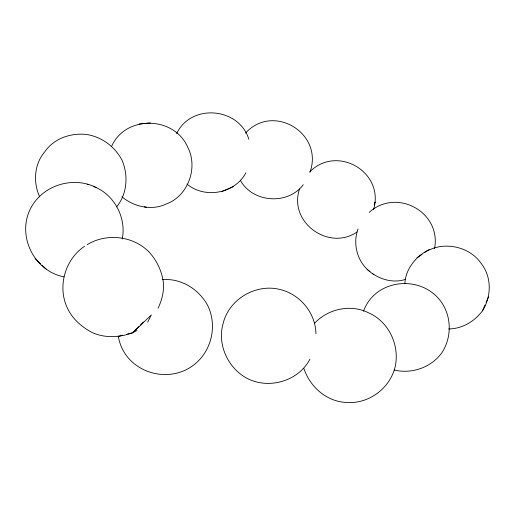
<?xml version="1.0" encoding="UTF-8"?>
<svg xmlns="http://www.w3.org/2000/svg" width="515" height="515" viewBox="0 0 515 515"><rect width="100%" height="100%" fill="white"/><g stroke="black" fill="none" stroke-linecap="round" stroke-linejoin="round"><path stroke-width="0.77" d="M434.551 248.681C441.613 212.058 396.55 187.595 369.223 212.334M448.7 328.943C462.135 328.834 474.515 321.444 482.465 310.848C491.516 296.428 491.87 277.141 481.21 263.513C469.043 245.764 442.153 240.634 424.469 252.691M122.203 239.031C126.684 217.626 113.937 193.749 93.144 186.379M404.842 283.881C405.453 268.882 416.12 256.045 429.182 249.543M299.537 188.947C288.226 222.074 328.544 251.481 357.011 232.033M309.888 172.435C324.186 133.591 273.188 102.434 245.475 133.16M358.047 229.02C352.485 243.756 357.256 262.129 370.002 271.598M373.542 209.65C384.93 172.21 337.138 144.239 309.824 171.817M374.186 204.983L375.081 202.067L374.534 203.554M363.468 311.272C375.351 278.454 421.412 274.109 441.194 301.874C451.674 316.719 451.835 337.08 442.134 352.376C431.544 367.395 412.032 374.231 394.323 370.06M111.536 146.524C125.486 114.684 174.514 115.946 187.885 147.522C198.327 168.025 187.924 196.247 166.113 204.049C151.841 210.938 133.752 206.785 121.958 196.833M482.465 310.848L484.982 305.086M486.134 302.434L488.548 296.904M147.638 322.216L151.333 314.916L132.819 332.722L126.381 334.357M245.874 172.808C235.02 193.614 204.867 199.131 186.958 184.042M158.073 308.125L158.15 307.976C162.238 299.505 164.182 291.014 163.274 281.75C161.613 270.568 156.74 260.526 149.196 252.15C133.308 235.819 106.541 232.786 87.183 244.657M176.664 133.565C191.11 103.084 239.172 107.384 248.874 139.32M309.927 359.2C298.745 380.688 270.233 389.334 248.565 379.117C228.589 369.377 216.834 345.114 223.124 323.51C228.943 298.97 256.47 283.018 280.643 289.668C300.445 294.619 315.598 313.294 315.946 333.694M314.774 323.06C327.991 308.955 350.47 303.908 368.161 312.631C388.69 321.354 399.898 345.127 395.185 366.654C389.971 388.619 368.244 404.558 345.707 402.408C326.162 401.346 309.824 386.533 303.844 368.367M303.277 184.724C287.866 205.388 252.485 202.826 240.325 180.205M116.602 206.901C127.302 193.878 128.557 175.177 121.913 159.991C114.877 146.62 101.751 136.874 86.79 134.518C70.941 132.593 53.657 138.464 44.605 152.041C34.202 164.137 33.024 182.522 39.636 196.788M84.589 246.247C64.645 259.586 56.933 287.711 67.935 309.167C72.815 319.21 81.685 326.774 91.322 332.117C104.397 338.432 119.429 337.589 132.819 332.722L138.915 326.529M140.582 324.843L143.357 322.023M416.912 257.764L422.184 254.249M132.819 332.722L136.939 330.482M221.418 191.773L233.404 186.572M118.244 336.424L122.77 335.271M405.254 279.478C391.915 283.752 376.999 278.641 367.06 269.287M139.114 124.012L145.5 123.394M145.957 123.343L150.374 122.918M162.251 279.645C181.19 278.036 199.073 289.243 207.828 305.749C216.718 324.173 212.457 347.348 197.747 361.53C171.321 387.113 124.147 373.027 118.296 336.108M64.034 276.864C33.913 271.16 16.441 235.387 30.752 208.144C42.906 184.994 73.285 175.789 96.414 187.582M144.252 206.805L146.408 207.23M87.19 184.19L88.11 184.531M372.635 273.658L373.903 274.656M35.084 258.498L40.582 263.757M41.953 265.058L46.131 269.062"/></g></svg>
